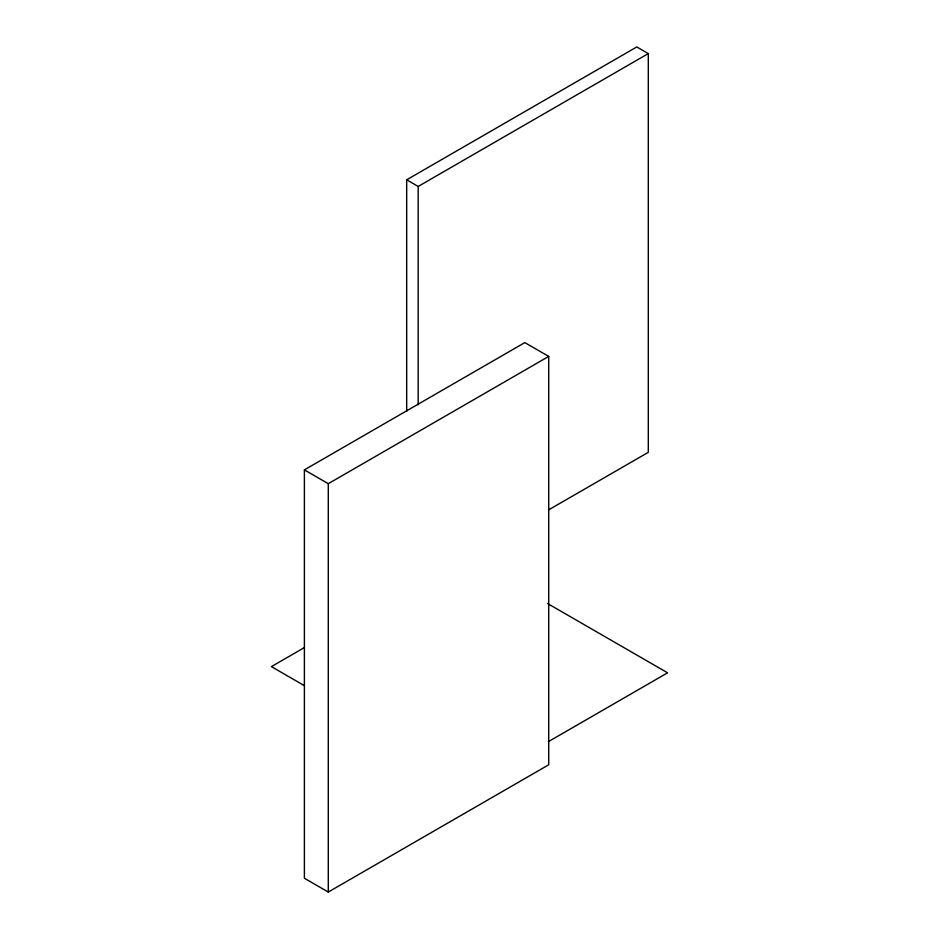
<?xml version="1.0" encoding="UTF-8"?>
<svg xmlns="http://www.w3.org/2000/svg" width="939" height="939" viewBox="0 0 939 939"><rect width="100%" height="100%" fill="white"/><g stroke="black" fill="none" stroke-linecap="round" stroke-linejoin="round"><path stroke-width="1.41" d="M406.681 411.423L406.681 179.807L636.795 46.95L648.297 53.593L648.297 452.328L548.411 509.994M406.681 179.807L418.184 186.438L648.297 53.593M304.389 469.876L524.819 342.606L548.728 356.409L548.728 764.78L328.286 892.05L304.389 878.247L304.389 469.876L328.286 483.679L548.728 356.409M304.377 647.581L271.406 666.62L304.259 685.587M548.411 741.634L667.594 672.817L547.531 603.507M418.184 186.438L418.184 404.862M328.286 483.679L328.286 892.05"/></g></svg>
